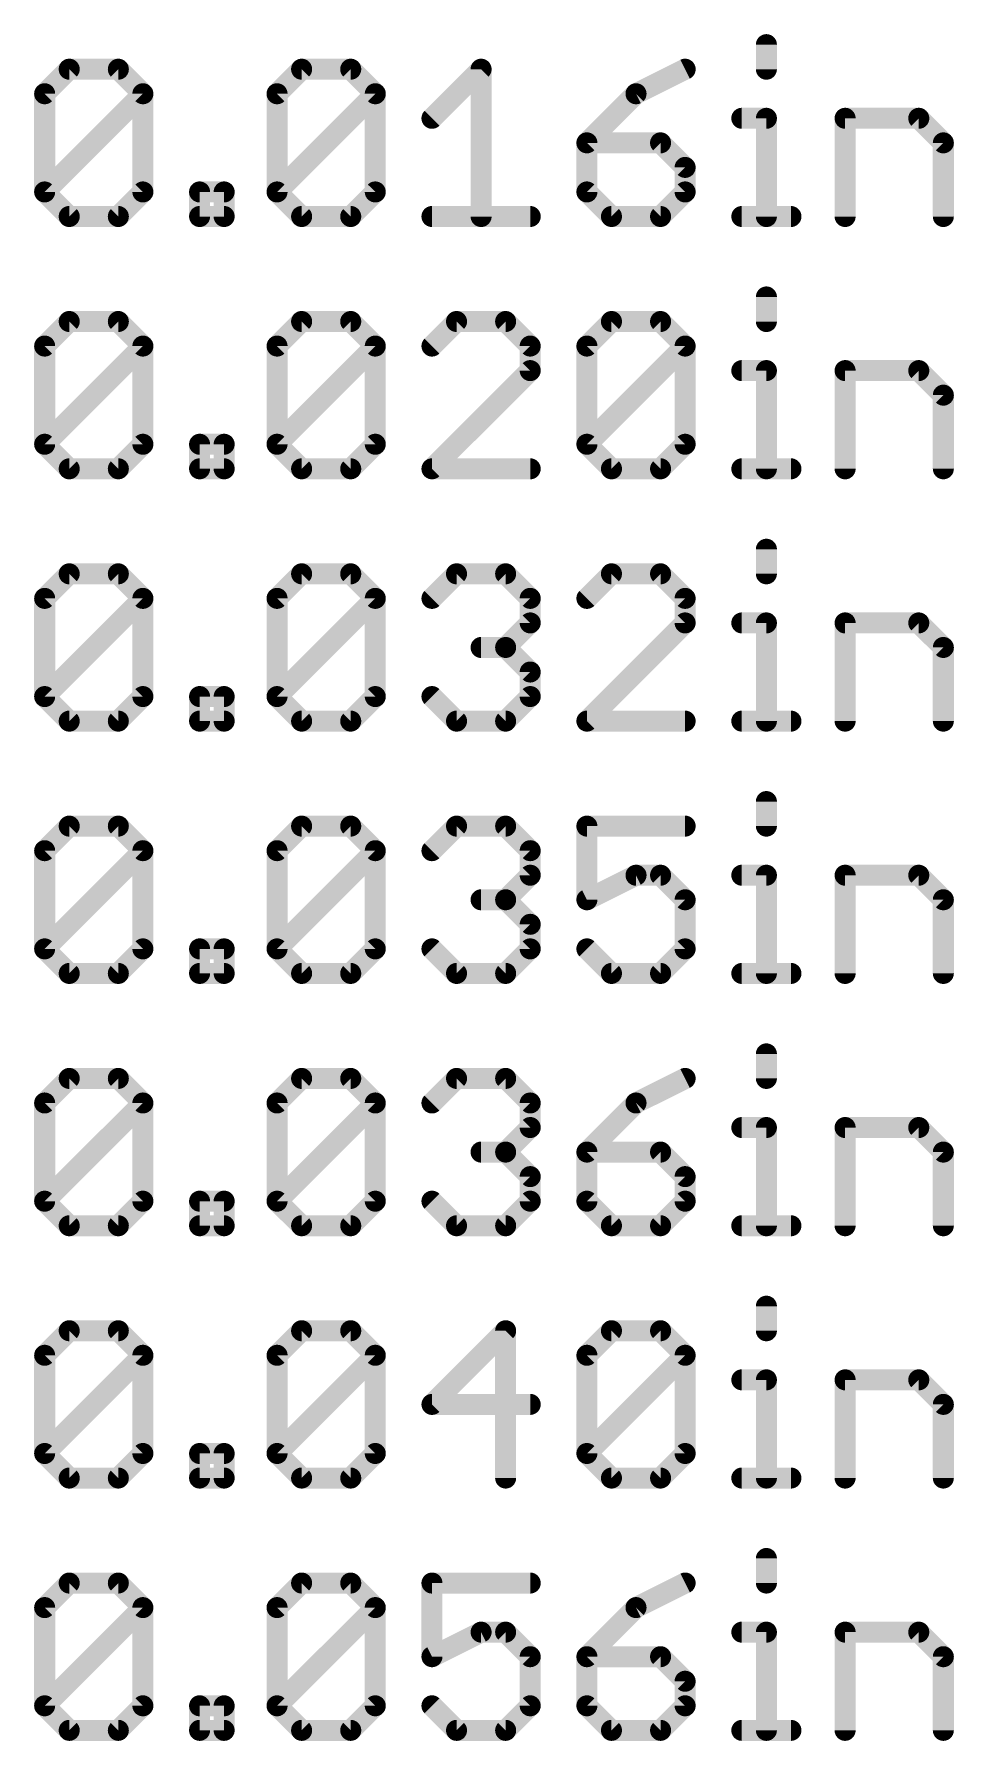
# Model space of a CAD drawing. Extents: x -49 to 146, y -19 to 112.
# Drawn here: x -33.16 to -22.05, y 21.34 to 41.95 of the extents above; entities that cross this region are included whole.
import ezdxf

# ---------------------------------------------------------------- set-up
doc = ezdxf.new("R2010")
doc.units = 0
doc.layers.add('44', color=253, linetype='CONTINUOUS')

msp = doc.modelspace()

# ---------------------------------------------------------------- linework, layer by layer
at = {"layer": '44', "const_width": 0.254}
for points in [[(-24.3126, 41.8271), (-24.3126, 41.5305)], [(-33.0288, 41.2339), (-32.7323, 41.5305)], [(-32.7323, 41.5305), (-32.1391, 41.5305)], [(-32.1391, 41.5305), (-31.8425, 41.2339)], [(-30.2223, 41.2339), (-29.9257, 41.5305)], [(-29.9257, 41.5305), (-29.3325, 41.5305)], [(-29.3325, 41.5305), (-29.0359, 41.2339)], [(-28.3513, 40.9373), (-27.7581, 41.5305)], [(-27.7581, 41.5305), (-27.7581, 39.751)], [(-25.2939, 41.5305), (-25.887, 41.2339)], [(-33.0288, 40.0476), (-33.0288, 41.2339)], [(-33.0288, 40.0476), (-31.8425, 41.2339)], [(-31.8425, 41.2339), (-31.8425, 40.0476)], [(-30.2223, 40.0476), (-30.2223, 41.2339)], [(-30.2223, 40.0476), (-29.0359, 41.2339)], [(-29.0359, 41.2339), (-29.0359, 40.0476)], [(-25.887, 41.2339), (-26.4802, 40.6408)], [(-24.6092, 40.9373), (-24.3126, 40.9373)], [(-24.3126, 40.9373), (-24.3126, 39.751)], [(-23.3618, 39.751), (-23.3618, 40.9373)], [(-23.3618, 40.9373), (-22.4721, 40.9373)], [(-22.4721, 40.9373), (-22.1755, 40.6408)], [(-26.4802, 40.6408), (-26.4802, 40.0476)], [(-25.5905, 40.6408), (-26.4802, 40.6408)], [(-25.2939, 40.3442), (-25.5905, 40.6408)], [(-22.1755, 40.6408), (-22.1755, 39.751)], [(-25.2939, 40.0476), (-25.2939, 40.3442)], [(-32.7323, 39.751), (-33.0288, 40.0476)], [(-31.8425, 40.0476), (-32.1391, 39.751)], [(-31.1578, 39.751), (-31.1578, 40.0476)], [(-31.1578, 40.0476), (-30.8612, 40.0476)], [(-30.8612, 40.0476), (-30.8612, 39.751)], [(-29.9257, 39.751), (-30.2223, 40.0476)], [(-29.0359, 40.0476), (-29.3325, 39.751)], [(-26.4802, 40.0476), (-26.1836, 39.751)], [(-25.5905, 39.751), (-25.2939, 40.0476)], [(-32.1391, 39.751), (-32.7323, 39.751)], [(-30.8612, 39.751), (-31.1578, 39.751)], [(-29.3325, 39.751), (-29.9257, 39.751)], [(-28.3513, 39.751), (-27.1649, 39.751)], [(-26.1836, 39.751), (-25.5905, 39.751)], [(-24.6092, 39.751), (-24.016, 39.751)], [(-24.3126, 38.7791), (-24.3126, 38.4825)], [(-33.0288, 38.1859), (-32.7323, 38.4825)], [(-32.7323, 38.4825), (-32.1391, 38.4825)], [(-32.1391, 38.4825), (-31.8425, 38.1859)], [(-30.2223, 38.1859), (-29.9257, 38.4825)], [(-29.9257, 38.4825), (-29.3325, 38.4825)], [(-29.3325, 38.4825), (-29.0359, 38.1859)], [(-28.0547, 38.4825), (-28.3513, 38.1859)], [(-27.4615, 38.4825), (-28.0547, 38.4825)], [(-27.1649, 38.1859), (-27.4615, 38.4825)], [(-26.4802, 38.1859), (-26.1836, 38.4825)], [(-26.1836, 38.4825), (-25.5905, 38.4825)], [(-25.5905, 38.4825), (-25.2939, 38.1859)], [(-33.0288, 36.9996), (-33.0288, 38.1859)], [(-33.0288, 36.9996), (-31.8425, 38.1859)], [(-31.8425, 38.1859), (-31.8425, 36.9996)], [(-30.2223, 36.9996), (-30.2223, 38.1859)], [(-30.2223, 36.9996), (-29.0359, 38.1859)], [(-29.0359, 38.1859), (-29.0359, 36.9996)], [(-27.1649, 37.8893), (-27.1649, 38.1859)], [(-26.4802, 36.9996), (-26.4802, 38.1859)], [(-26.4802, 36.9996), (-25.2939, 38.1859)], [(-25.2939, 38.1859), (-25.2939, 36.9996)], [(-28.3513, 36.703), (-27.1649, 37.8893)], [(-24.6092, 37.8893), (-24.3126, 37.8893)], [(-24.3126, 37.8893), (-24.3126, 36.703)], [(-23.3618, 36.703), (-23.3618, 37.8893)], [(-23.3618, 37.8893), (-22.4721, 37.8893)], [(-22.4721, 37.8893), (-22.1755, 37.5928)], [(-22.1755, 37.5928), (-22.1755, 36.703)], [(-32.7323, 36.703), (-33.0288, 36.9996)], [(-31.8425, 36.9996), (-32.1391, 36.703)], [(-31.1578, 36.703), (-31.1578, 36.9996)], [(-31.1578, 36.9996), (-30.8612, 36.9996)], [(-30.8612, 36.9996), (-30.8612, 36.703)], [(-29.9257, 36.703), (-30.2223, 36.9996)], [(-29.0359, 36.9996), (-29.3325, 36.703)], [(-26.1836, 36.703), (-26.4802, 36.9996)], [(-25.2939, 36.9996), (-25.5905, 36.703)], [(-32.1391, 36.703), (-32.7323, 36.703)], [(-30.8612, 36.703), (-31.1578, 36.703)], [(-29.3325, 36.703), (-29.9257, 36.703)], [(-27.1649, 36.703), (-28.3513, 36.703)], [(-25.5905, 36.703), (-26.1836, 36.703)], [(-24.6092, 36.703), (-24.016, 36.703)], [(-24.3126, 35.7311), (-24.3126, 35.4345)], [(-33.0288, 35.1379), (-32.7323, 35.4345)], [(-32.7323, 35.4345), (-32.1391, 35.4345)], [(-32.1391, 35.4345), (-31.8425, 35.1379)], [(-30.2223, 35.1379), (-29.9257, 35.4345)], [(-29.9257, 35.4345), (-29.3325, 35.4345)], [(-29.3325, 35.4345), (-29.0359, 35.1379)], [(-28.3513, 35.1379), (-28.0547, 35.4345)], [(-28.0547, 35.4345), (-27.4615, 35.4345)], [(-27.4615, 35.4345), (-27.1649, 35.1379)], [(-26.1836, 35.4345), (-26.4802, 35.1379)], [(-25.5905, 35.4345), (-26.1836, 35.4345)], [(-25.2939, 35.1379), (-25.5905, 35.4345)], [(-33.0288, 33.9516), (-33.0288, 35.1379)], [(-33.0288, 33.9516), (-31.8425, 35.1379)], [(-31.8425, 35.1379), (-31.8425, 33.9516)], [(-30.2223, 33.9516), (-30.2223, 35.1379)], [(-30.2223, 33.9516), (-29.0359, 35.1379)], [(-29.0359, 35.1379), (-29.0359, 33.9516)], [(-27.1649, 35.1379), (-27.1649, 34.8413)], [(-25.2939, 34.8413), (-25.2939, 35.1379)], [(-27.1649, 34.8413), (-27.4615, 34.5448)], [(-26.4802, 33.655), (-25.2939, 34.8413)], [(-24.6092, 34.8413), (-24.3126, 34.8413)], [(-24.3126, 34.8413), (-24.3126, 33.655)], [(-23.3618, 33.655), (-23.3618, 34.8413)], [(-23.3618, 34.8413), (-22.4721, 34.8413)], [(-22.4721, 34.8413), (-22.1755, 34.5448)], [(-27.4615, 34.5448), (-27.7581, 34.5448)], [(-27.4615, 34.5448), (-27.1649, 34.2482)], [(-22.1755, 34.5448), (-22.1755, 33.655)], [(-27.1649, 34.2482), (-27.1649, 33.9516)], [(-32.7323, 33.655), (-33.0288, 33.9516)], [(-31.8425, 33.9516), (-32.1391, 33.655)], [(-31.1578, 33.655), (-31.1578, 33.9516)], [(-31.1578, 33.9516), (-30.8612, 33.9516)], [(-30.8612, 33.9516), (-30.8612, 33.655)], [(-29.9257, 33.655), (-30.2223, 33.9516)], [(-29.0359, 33.9516), (-29.3325, 33.655)], [(-28.0547, 33.655), (-28.3513, 33.9516)], [(-27.1649, 33.9516), (-27.4615, 33.655)], [(-32.1391, 33.655), (-32.7323, 33.655)], [(-30.8612, 33.655), (-31.1578, 33.655)], [(-29.3325, 33.655), (-29.9257, 33.655)], [(-27.4615, 33.655), (-28.0547, 33.655)], [(-25.2939, 33.655), (-26.4802, 33.655)], [(-24.6092, 33.655), (-24.016, 33.655)], [(-24.3126, 32.6831), (-24.3126, 32.3865)], [(-33.0288, 32.0899), (-32.7323, 32.3865)], [(-32.7323, 32.3865), (-32.1391, 32.3865)], [(-32.1391, 32.3865), (-31.8425, 32.0899)], [(-30.2223, 32.0899), (-29.9257, 32.3865)], [(-29.9257, 32.3865), (-29.3325, 32.3865)], [(-29.3325, 32.3865), (-29.0359, 32.0899)], [(-28.3513, 32.0899), (-28.0547, 32.3865)], [(-28.0547, 32.3865), (-27.4615, 32.3865)], [(-27.4615, 32.3865), (-27.1649, 32.0899)], [(-25.2939, 32.3865), (-26.4802, 32.3865)], [(-26.4802, 32.3865), (-26.4802, 31.4968)], [(-33.0288, 30.9036), (-33.0288, 32.0899)], [(-33.0288, 30.9036), (-31.8425, 32.0899)], [(-31.8425, 32.0899), (-31.8425, 30.9036)], [(-30.2223, 30.9036), (-30.2223, 32.0899)], [(-30.2223, 30.9036), (-29.0359, 32.0899)], [(-29.0359, 32.0899), (-29.0359, 30.9036)], [(-27.1649, 32.0899), (-27.1649, 31.7933)], [(-27.1649, 31.7933), (-27.4615, 31.4968)], [(-26.4802, 31.4968), (-25.887, 31.7933)], [(-25.887, 31.7933), (-25.5905, 31.7933)], [(-25.5905, 31.7933), (-25.2939, 31.4968)], [(-24.6092, 31.7933), (-24.3126, 31.7933)], [(-24.3126, 31.7933), (-24.3126, 30.607)], [(-23.3618, 30.607), (-23.3618, 31.7933)], [(-23.3618, 31.7933), (-22.4721, 31.7933)], [(-22.4721, 31.7933), (-22.1755, 31.4968)], [(-27.4615, 31.4968), (-27.7581, 31.4968)], [(-27.4615, 31.4968), (-27.1649, 31.2002)], [(-25.2939, 31.4968), (-25.2939, 30.9036)], [(-22.1755, 31.4968), (-22.1755, 30.607)], [(-27.1649, 31.2002), (-27.1649, 30.9036)], [(-32.7323, 30.607), (-33.0288, 30.9036)], [(-31.8425, 30.9036), (-32.1391, 30.607)], [(-31.1578, 30.607), (-31.1578, 30.9036)], [(-31.1578, 30.9036), (-30.8612, 30.9036)], [(-30.8612, 30.9036), (-30.8612, 30.607)], [(-29.9257, 30.607), (-30.2223, 30.9036)], [(-29.0359, 30.9036), (-29.3325, 30.607)], [(-28.0547, 30.607), (-28.3513, 30.9036)], [(-27.1649, 30.9036), (-27.4615, 30.607)], [(-26.1836, 30.607), (-26.4802, 30.9036)], [(-25.2939, 30.9036), (-25.5905, 30.607)], [(-32.1391, 30.607), (-32.7323, 30.607)], [(-30.8612, 30.607), (-31.1578, 30.607)], [(-29.3325, 30.607), (-29.9257, 30.607)], [(-27.4615, 30.607), (-28.0547, 30.607)], [(-25.5905, 30.607), (-26.1836, 30.607)], [(-24.6092, 30.607), (-24.016, 30.607)], [(-24.3126, 29.6351), (-24.3126, 29.3385)], [(-33.0288, 29.0419), (-32.7323, 29.3385)], [(-32.7323, 29.3385), (-32.1391, 29.3385)], [(-32.1391, 29.3385), (-31.8425, 29.0419)], [(-30.2223, 29.0419), (-29.9257, 29.3385)], [(-29.9257, 29.3385), (-29.3325, 29.3385)], [(-29.3325, 29.3385), (-29.0359, 29.0419)], [(-28.3513, 29.0419), (-28.0547, 29.3385)], [(-28.0547, 29.3385), (-27.4615, 29.3385)], [(-27.4615, 29.3385), (-27.1649, 29.0419)], [(-25.2939, 29.3385), (-25.887, 29.0419)], [(-33.0288, 27.8556), (-33.0288, 29.0419)], [(-33.0288, 27.8556), (-31.8425, 29.0419)], [(-31.8425, 29.0419), (-31.8425, 27.8556)], [(-30.2223, 27.8556), (-30.2223, 29.0419)], [(-30.2223, 27.8556), (-29.0359, 29.0419)], [(-29.0359, 29.0419), (-29.0359, 27.8556)], [(-27.1649, 29.0419), (-27.1649, 28.7453)], [(-25.887, 29.0419), (-26.4802, 28.4488)], [(-27.1649, 28.7453), (-27.4615, 28.4488)], [(-24.6092, 28.7453), (-24.3126, 28.7453)], [(-24.3126, 28.7453), (-24.3126, 27.559)], [(-23.3618, 27.559), (-23.3618, 28.7453)], [(-23.3618, 28.7453), (-22.4721, 28.7453)], [(-22.4721, 28.7453), (-22.1755, 28.4488)], [(-27.4615, 28.4488), (-27.7581, 28.4488)], [(-27.4615, 28.4488), (-27.1649, 28.1522)], [(-26.4802, 28.4488), (-26.4802, 27.8556)], [(-25.5905, 28.4488), (-26.4802, 28.4488)], [(-25.2939, 28.1522), (-25.5905, 28.4488)], [(-22.1755, 28.4488), (-22.1755, 27.559)], [(-27.1649, 28.1522), (-27.1649, 27.8556)], [(-25.2939, 27.8556), (-25.2939, 28.1522)], [(-32.7323, 27.559), (-33.0288, 27.8556)], [(-31.8425, 27.8556), (-32.1391, 27.559)], [(-31.1578, 27.559), (-31.1578, 27.8556)], [(-31.1578, 27.8556), (-30.8612, 27.8556)], [(-30.8612, 27.8556), (-30.8612, 27.559)], [(-29.9257, 27.559), (-30.2223, 27.8556)], [(-29.0359, 27.8556), (-29.3325, 27.559)], [(-28.0547, 27.559), (-28.3513, 27.8556)], [(-27.1649, 27.8556), (-27.4615, 27.559)], [(-26.4802, 27.8556), (-26.1836, 27.559)], [(-25.5905, 27.559), (-25.2939, 27.8556)], [(-32.1391, 27.559), (-32.7323, 27.559)], [(-30.8612, 27.559), (-31.1578, 27.559)], [(-29.3325, 27.559), (-29.9257, 27.559)], [(-27.4615, 27.559), (-28.0547, 27.559)], [(-26.1836, 27.559), (-25.5905, 27.559)], [(-24.6092, 27.559), (-24.016, 27.559)], [(-24.3126, 26.5871), (-24.3126, 26.2905)], [(-33.0288, 25.9939), (-32.7323, 26.2905)], [(-32.7323, 26.2905), (-32.1391, 26.2905)], [(-32.1391, 26.2905), (-31.8425, 25.9939)], [(-30.2223, 25.9939), (-29.9257, 26.2905)], [(-29.9257, 26.2905), (-29.3325, 26.2905)], [(-29.3325, 26.2905), (-29.0359, 25.9939)], [(-27.4615, 26.2905), (-28.3513, 25.4008)], [(-27.4615, 24.511), (-27.4615, 26.2905)], [(-26.4802, 25.9939), (-26.1836, 26.2905)], [(-26.1836, 26.2905), (-25.5905, 26.2905)], [(-25.5905, 26.2905), (-25.2939, 25.9939)], [(-33.0288, 24.8076), (-33.0288, 25.9939)], [(-33.0288, 24.8076), (-31.8425, 25.9939)], [(-31.8425, 25.9939), (-31.8425, 24.8076)], [(-30.2223, 24.8076), (-30.2223, 25.9939)], [(-30.2223, 24.8076), (-29.0359, 25.9939)], [(-29.0359, 25.9939), (-29.0359, 24.8076)], [(-26.4802, 24.8076), (-26.4802, 25.9939)], [(-26.4802, 24.8076), (-25.2939, 25.9939)], [(-25.2939, 25.9939), (-25.2939, 24.8076)], [(-24.6092, 25.6973), (-24.3126, 25.6973)], [(-24.3126, 25.6973), (-24.3126, 24.511)], [(-23.3618, 24.511), (-23.3618, 25.6973)], [(-23.3618, 25.6973), (-22.4721, 25.6973)], [(-22.4721, 25.6973), (-22.1755, 25.4008)], [(-28.3513, 25.4008), (-27.1649, 25.4008)], [(-22.1755, 25.4008), (-22.1755, 24.511)], [(-32.7323, 24.511), (-33.0288, 24.8076)], [(-31.8425, 24.8076), (-32.1391, 24.511)], [(-31.1578, 24.511), (-31.1578, 24.8076)], [(-31.1578, 24.8076), (-30.8612, 24.8076)], [(-30.8612, 24.8076), (-30.8612, 24.511)], [(-29.9257, 24.511), (-30.2223, 24.8076)], [(-29.0359, 24.8076), (-29.3325, 24.511)], [(-26.1836, 24.511), (-26.4802, 24.8076)], [(-25.2939, 24.8076), (-25.5905, 24.511)], [(-32.1391, 24.511), (-32.7323, 24.511)], [(-30.8612, 24.511), (-31.1578, 24.511)], [(-29.3325, 24.511), (-29.9257, 24.511)], [(-25.5905, 24.511), (-26.1836, 24.511)], [(-24.6092, 24.511), (-24.016, 24.511)], [(-24.3126, 23.5391), (-24.3126, 23.2425)], [(-33.0288, 22.9459), (-32.7323, 23.2425)], [(-32.7323, 23.2425), (-32.1391, 23.2425)], [(-32.1391, 23.2425), (-31.8425, 22.9459)], [(-30.2223, 22.9459), (-29.9257, 23.2425)], [(-29.9257, 23.2425), (-29.3325, 23.2425)], [(-29.3325, 23.2425), (-29.0359, 22.9459)], [(-27.1649, 23.2425), (-28.3513, 23.2425)], [(-28.3513, 23.2425), (-28.3513, 22.3528)], [(-25.2939, 23.2425), (-25.887, 22.9459)], [(-33.0288, 21.7596), (-33.0288, 22.9459)], [(-33.0288, 21.7596), (-31.8425, 22.9459)], [(-31.8425, 22.9459), (-31.8425, 21.7596)], [(-30.2223, 21.7596), (-30.2223, 22.9459)], [(-30.2223, 21.7596), (-29.0359, 22.9459)], [(-29.0359, 22.9459), (-29.0359, 21.7596)], [(-25.887, 22.9459), (-26.4802, 22.3528)], [(-28.3513, 22.3528), (-27.7581, 22.6493)], [(-27.7581, 22.6493), (-27.4615, 22.6493)], [(-27.4615, 22.6493), (-27.1649, 22.3528)], [(-24.6092, 22.6493), (-24.3126, 22.6493)], [(-24.3126, 22.6493), (-24.3126, 21.463)], [(-23.3618, 21.463), (-23.3618, 22.6493)], [(-23.3618, 22.6493), (-22.4721, 22.6493)], [(-22.4721, 22.6493), (-22.1755, 22.3528)], [(-27.1649, 22.3528), (-27.1649, 21.7596)], [(-26.4802, 22.3528), (-26.4802, 21.7596)], [(-25.5905, 22.3528), (-26.4802, 22.3528)], [(-25.2939, 22.0562), (-25.5905, 22.3528)], [(-22.1755, 22.3528), (-22.1755, 21.463)], [(-25.2939, 21.7596), (-25.2939, 22.0562)], [(-32.7323, 21.463), (-33.0288, 21.7596)], [(-31.8425, 21.7596), (-32.1391, 21.463)], [(-31.1578, 21.463), (-31.1578, 21.7596)], [(-31.1578, 21.7596), (-30.8612, 21.7596)], [(-30.8612, 21.7596), (-30.8612, 21.463)], [(-29.9257, 21.463), (-30.2223, 21.7596)], [(-29.0359, 21.7596), (-29.3325, 21.463)], [(-28.0547, 21.463), (-28.3513, 21.7596)], [(-27.1649, 21.7596), (-27.4615, 21.463)], [(-26.4802, 21.7596), (-26.1836, 21.463)], [(-25.5905, 21.463), (-25.2939, 21.7596)], [(-32.1391, 21.463), (-32.7323, 21.463)], [(-30.8612, 21.463), (-31.1578, 21.463)], [(-29.3325, 21.463), (-29.9257, 21.463)], [(-27.4615, 21.463), (-28.0547, 21.463)], [(-26.1836, 21.463), (-25.5905, 21.463)], [(-24.6092, 21.463), (-24.016, 21.463)]]:
    msp.add_lwpolyline(points, dxfattribs=at)
at = {"layer": '44', "const_width": 0.127}
for points in [[(-24.2491, 41.8271, 1), (-24.3761, 41.8271)], [(-32.7323, 41.594, 1), (-32.7323, 41.467)], [(-32.6874, 41.4856, 1), (-32.7772, 41.5754)], [(-32.0942, 41.5754, 1), (-32.184, 41.4856)], [(-32.1391, 41.467, 1), (-32.1391, 41.594)], [(-29.9257, 41.594, 1), (-29.9257, 41.467)], [(-29.8808, 41.4856, 1), (-29.9706, 41.5754)], [(-29.2876, 41.5754, 1), (-29.3774, 41.4856)], [(-29.3325, 41.467, 1), (-29.3325, 41.594)], [(-27.6946, 41.5305, 1), (-27.8216, 41.5305)], [(-27.7132, 41.4856, 1), (-27.803, 41.5754)], [(-25.2655, 41.4737, 1), (-25.3223, 41.5873)], [(-24.3761, 41.5305, 1), (-24.2491, 41.5305)], [(-33.0738, 41.2788, 1), (-32.9839, 41.189)], [(-32.9654, 41.2339, 1), (-33.0923, 41.2339)], [(-31.779, 41.2339, 1), (-31.906, 41.2339)], [(-31.7976, 41.189, 1), (-31.8874, 41.2788)], [(-31.8874, 41.189, 1), (-31.7976, 41.2788)], [(-30.1588, 41.2339, 1), (-30.2858, 41.2339)], [(-30.2672, 41.2788, 1), (-30.1774, 41.189)], [(-28.9724, 41.2339, 1), (-29.0994, 41.2339)], [(-28.991, 41.189, 1), (-29.0808, 41.2788)], [(-29.0808, 41.189, 1), (-28.991, 41.2788)], [(-25.9154, 41.2907, 1), (-25.8586, 41.1771)], [(-25.8421, 41.189, 1), (-25.9319, 41.2788)], [(-28.3962, 40.9822, 1), (-28.3064, 40.8924)], [(-24.6092, 41.0008, 1), (-24.6092, 40.8738)], [(-24.2491, 40.9373, 1), (-24.3761, 40.9373)], [(-24.3126, 40.8738, 1), (-24.3126, 41.0008)], [(-23.2983, 40.9373, 1), (-23.4253, 40.9373)], [(-23.3618, 41.0008, 1), (-23.3618, 40.8738)], [(-22.4272, 40.9822, 1), (-22.517, 40.8924)], [(-22.4721, 40.8738, 1), (-22.4721, 41.0008)], [(-26.4167, 40.6408, 1), (-26.5437, 40.6408)], [(-26.4802, 40.7043, 1), (-26.4802, 40.5773)], [(-26.5251, 40.6857, 1), (-26.4353, 40.5959)], [(-25.5456, 40.6857, 1), (-25.6354, 40.5959)], [(-25.5905, 40.5773, 1), (-25.5905, 40.7043)], [(-22.112, 40.6408, 1), (-22.239, 40.6408)], [(-22.2204, 40.5959, 1), (-22.1306, 40.6857)], [(-25.2304, 40.3442, 1), (-25.3574, 40.3442)], [(-25.3388, 40.2993, 1), (-25.249, 40.3891)], [(-32.9839, 40.0925, 1), (-33.0738, 40.0027)], [(-33.0738, 40.0925, 1), (-32.9839, 40.0027)], [(-33.0923, 40.0476, 1), (-32.9654, 40.0476)], [(-31.906, 40.0476, 1), (-31.779, 40.0476)], [(-31.7976, 40.0027, 1), (-31.8874, 40.0925)], [(-31.0943, 40.0476, 1), (-31.2213, 40.0476)], [(-31.1578, 40.1111, 1), (-31.1578, 39.9841)], [(-30.7977, 40.0476, 1), (-30.9247, 40.0476)], [(-30.8612, 39.9841, 1), (-30.8612, 40.1111)], [(-30.1774, 40.0925, 1), (-30.2672, 40.0027)], [(-30.2672, 40.0925, 1), (-30.1774, 40.0027)], [(-30.2858, 40.0476, 1), (-30.1588, 40.0476)], [(-29.0994, 40.0476, 1), (-28.9724, 40.0476)], [(-28.991, 40.0027, 1), (-29.0808, 40.0925)], [(-26.4353, 40.0925, 1), (-26.5251, 40.0027)], [(-26.5437, 40.0476, 1), (-26.4167, 40.0476)], [(-25.3574, 40.0476, 1), (-25.2304, 40.0476)], [(-25.249, 40.0027, 1), (-25.3388, 40.0925)], [(-32.7323, 39.8145, 1), (-32.7323, 39.6875)], [(-32.7772, 39.7061, 1), (-32.6874, 39.7959)], [(-32.184, 39.7959, 1), (-32.0942, 39.7061)], [(-32.1391, 39.6875, 1), (-32.1391, 39.8145)], [(-31.1578, 39.8145, 1), (-31.1578, 39.6875)], [(-31.2213, 39.751, 1), (-31.0943, 39.751)], [(-30.9247, 39.751, 1), (-30.7977, 39.751)], [(-30.8612, 39.6875, 1), (-30.8612, 39.8145)], [(-29.9257, 39.8145, 1), (-29.9257, 39.6875)], [(-29.9706, 39.7061, 1), (-29.8808, 39.7959)], [(-29.3774, 39.7959, 1), (-29.2876, 39.7061)], [(-29.3325, 39.6875, 1), (-29.3325, 39.8145)], [(-28.3513, 39.8145, 1), (-28.3513, 39.6875)], [(-27.8216, 39.751, 1), (-27.6946, 39.751)], [(-27.1649, 39.6875, 1), (-27.1649, 39.8145)], [(-26.1836, 39.8145, 1), (-26.1836, 39.6875)], [(-26.2285, 39.7061, 1), (-26.1387, 39.7959)], [(-25.6354, 39.7959, 1), (-25.5456, 39.7061)], [(-25.5905, 39.6875, 1), (-25.5905, 39.8145)], [(-24.6092, 39.8145, 1), (-24.6092, 39.6875)], [(-24.3761, 39.751, 1), (-24.2491, 39.751)], [(-24.016, 39.6875, 1), (-24.016, 39.8145)], [(-23.4253, 39.751, 1), (-23.2983, 39.751)], [(-22.239, 39.751, 1), (-22.112, 39.751)], [(-24.2491, 38.7791, 1), (-24.3761, 38.7791)], [(-32.7323, 38.546, 1), (-32.7323, 38.419)], [(-32.6874, 38.4376, 1), (-32.7772, 38.5274)], [(-32.0942, 38.5274, 1), (-32.184, 38.4376)], [(-32.1391, 38.419, 1), (-32.1391, 38.546)], [(-29.9257, 38.546, 1), (-29.9257, 38.419)], [(-29.8808, 38.4376, 1), (-29.9706, 38.5274)], [(-29.2876, 38.5274, 1), (-29.3774, 38.4376)], [(-29.3325, 38.419, 1), (-29.3325, 38.546)], [(-28.0547, 38.546, 1), (-28.0547, 38.419)], [(-28.0098, 38.4376, 1), (-28.0996, 38.5274)], [(-27.4166, 38.5274, 1), (-27.5064, 38.4376)], [(-27.4615, 38.419, 1), (-27.4615, 38.546)], [(-26.1836, 38.546, 1), (-26.1836, 38.419)], [(-26.1387, 38.4376, 1), (-26.2285, 38.5274)], [(-25.5456, 38.5274, 1), (-25.6354, 38.4376)], [(-25.5905, 38.419, 1), (-25.5905, 38.546)], [(-24.3761, 38.4825, 1), (-24.2491, 38.4825)], [(-33.0738, 38.2308, 1), (-32.9839, 38.141)], [(-32.9654, 38.1859, 1), (-33.0923, 38.1859)], [(-31.779, 38.1859, 1), (-31.906, 38.1859)], [(-31.7976, 38.141, 1), (-31.8874, 38.2308)], [(-31.8874, 38.141, 1), (-31.7976, 38.2308)], [(-30.1588, 38.1859, 1), (-30.2858, 38.1859)], [(-30.2672, 38.2308, 1), (-30.1774, 38.141)], [(-28.9724, 38.1859, 1), (-29.0994, 38.1859)], [(-28.991, 38.141, 1), (-29.0808, 38.2308)], [(-29.0808, 38.141, 1), (-28.991, 38.2308)], [(-28.3962, 38.2308, 1), (-28.3064, 38.141)], [(-27.1014, 38.1859, 1), (-27.2284, 38.1859)], [(-27.2098, 38.141, 1), (-27.12, 38.2308)], [(-26.4167, 38.1859, 1), (-26.5437, 38.1859)], [(-26.5251, 38.2308, 1), (-26.4353, 38.141)], [(-25.2304, 38.1859, 1), (-25.3574, 38.1859)], [(-25.249, 38.141, 1), (-25.3388, 38.2308)], [(-25.3388, 38.141, 1), (-25.249, 38.2308)], [(-27.2284, 37.8893, 1), (-27.1014, 37.8893)], [(-27.12, 37.8444, 1), (-27.2098, 37.9342)], [(-24.6092, 37.9528, 1), (-24.6092, 37.8258)], [(-24.2491, 37.8893, 1), (-24.3761, 37.8893)], [(-24.3126, 37.8258, 1), (-24.3126, 37.9528)], [(-23.2983, 37.8893, 1), (-23.4253, 37.8893)], [(-23.3618, 37.9528, 1), (-23.3618, 37.8258)], [(-22.4272, 37.9342, 1), (-22.517, 37.8444)], [(-22.4721, 37.8258, 1), (-22.4721, 37.9528)], [(-22.112, 37.5928, 1), (-22.239, 37.5928)], [(-22.2204, 37.5479, 1), (-22.1306, 37.6377)], [(-32.9839, 37.0445, 1), (-33.0738, 36.9547)], [(-31.7976, 36.9547, 1), (-31.8874, 37.0445)], [(-31.0943, 36.9996, 1), (-31.2213, 36.9996)], [(-31.1578, 37.0631, 1), (-31.1578, 36.9361)], [(-30.7977, 36.9996, 1), (-30.9247, 36.9996)], [(-30.8612, 36.9361, 1), (-30.8612, 37.0631)], [(-30.1774, 37.0445, 1), (-30.2672, 36.9547)], [(-28.991, 36.9547, 1), (-29.0808, 37.0445)], [(-26.4353, 37.0445, 1), (-26.5251, 36.9547)], [(-25.249, 36.9547, 1), (-25.3388, 37.0445)], [(-33.0738, 37.0445, 1), (-32.9839, 36.9547)], [(-33.0923, 36.9996, 1), (-32.9654, 36.9996)], [(-31.906, 36.9996, 1), (-31.779, 36.9996)], [(-30.2672, 37.0445, 1), (-30.1774, 36.9547)], [(-30.2858, 36.9996, 1), (-30.1588, 36.9996)], [(-29.0994, 36.9996, 1), (-28.9724, 36.9996)], [(-26.5251, 37.0445, 1), (-26.4353, 36.9547)], [(-26.5437, 36.9996, 1), (-26.4167, 36.9996)], [(-25.3574, 36.9996, 1), (-25.2304, 36.9996)], [(-32.7323, 36.7665, 1), (-32.7323, 36.6395)], [(-32.7772, 36.6581, 1), (-32.6874, 36.7479)], [(-32.184, 36.7479, 1), (-32.0942, 36.6581)], [(-32.1391, 36.6395, 1), (-32.1391, 36.7665)], [(-31.1578, 36.7665, 1), (-31.1578, 36.6395)], [(-31.2213, 36.703, 1), (-31.0943, 36.703)], [(-30.9247, 36.703, 1), (-30.7977, 36.703)], [(-30.8612, 36.6395, 1), (-30.8612, 36.7665)], [(-29.9257, 36.7665, 1), (-29.9257, 36.6395)], [(-29.9706, 36.6581, 1), (-29.8808, 36.7479)], [(-29.3774, 36.7479, 1), (-29.2876, 36.6581)], [(-29.3325, 36.6395, 1), (-29.3325, 36.7665)], [(-28.3513, 36.7665, 1), (-28.3513, 36.6395)], [(-28.3962, 36.7479, 1), (-28.3064, 36.6581)], [(-27.1649, 36.6395, 1), (-27.1649, 36.7665)], [(-26.1836, 36.7665, 1), (-26.1836, 36.6395)], [(-26.2285, 36.6581, 1), (-26.1387, 36.7479)], [(-25.6354, 36.7479, 1), (-25.5456, 36.6581)], [(-25.5905, 36.6395, 1), (-25.5905, 36.7665)], [(-24.6092, 36.7665, 1), (-24.6092, 36.6395)], [(-24.3761, 36.703, 1), (-24.2491, 36.703)], [(-24.016, 36.6395, 1), (-24.016, 36.7665)], [(-23.4253, 36.703, 1), (-23.2983, 36.703)], [(-22.239, 36.703, 1), (-22.112, 36.703)], [(-24.2491, 35.7311, 1), (-24.3761, 35.7311)], [(-32.7323, 35.498, 1), (-32.7323, 35.371)], [(-32.6874, 35.3896, 1), (-32.7772, 35.4794)], [(-32.0942, 35.4794, 1), (-32.184, 35.3896)], [(-32.1391, 35.371, 1), (-32.1391, 35.498)], [(-29.9257, 35.498, 1), (-29.9257, 35.371)], [(-29.8808, 35.3896, 1), (-29.9706, 35.4794)], [(-29.2876, 35.4794, 1), (-29.3774, 35.3896)], [(-29.3325, 35.371, 1), (-29.3325, 35.498)], [(-28.0547, 35.498, 1), (-28.0547, 35.371)], [(-28.0098, 35.3896, 1), (-28.0996, 35.4794)], [(-27.4166, 35.4794, 1), (-27.5064, 35.3896)], [(-27.4615, 35.371, 1), (-27.4615, 35.498)], [(-26.1836, 35.498, 1), (-26.1836, 35.371)], [(-26.1387, 35.3896, 1), (-26.2285, 35.4794)], [(-25.5456, 35.4794, 1), (-25.6354, 35.3896)], [(-25.5905, 35.371, 1), (-25.5905, 35.498)], [(-24.3761, 35.4345, 1), (-24.2491, 35.4345)], [(-32.9654, 35.1379, 1), (-33.0923, 35.1379)], [(-31.779, 35.1379, 1), (-31.906, 35.1379)], [(-31.7976, 35.093, 1), (-31.8874, 35.1828)], [(-30.1588, 35.1379, 1), (-30.2858, 35.1379)], [(-28.9724, 35.1379, 1), (-29.0994, 35.1379)], [(-28.991, 35.093, 1), (-29.0808, 35.1828)], [(-27.1014, 35.1379, 1), (-27.2284, 35.1379)], [(-25.2304, 35.1379, 1), (-25.3574, 35.1379)], [(-33.0738, 35.1828, 1), (-32.9839, 35.093)], [(-31.8874, 35.093, 1), (-31.7976, 35.1828)], [(-30.2672, 35.1828, 1), (-30.1774, 35.093)], [(-29.0808, 35.093, 1), (-28.991, 35.1828)], [(-28.3962, 35.1828, 1), (-28.3064, 35.093)], [(-27.2098, 35.093, 1), (-27.12, 35.1828)], [(-26.5251, 35.1828, 1), (-26.4353, 35.093)], [(-25.3388, 35.093, 1), (-25.249, 35.1828)], [(-27.2284, 34.8413, 1), (-27.1014, 34.8413)], [(-27.12, 34.7964, 1), (-27.2098, 34.8862)], [(-25.3574, 34.8413, 1), (-25.2304, 34.8413)], [(-25.249, 34.7964, 1), (-25.3388, 34.8862)], [(-24.6092, 34.9048, 1), (-24.6092, 34.7778)], [(-24.2491, 34.8413, 1), (-24.3761, 34.8413)], [(-24.3126, 34.7778, 1), (-24.3126, 34.9048)], [(-23.2983, 34.8413, 1), (-23.4253, 34.8413)], [(-23.3618, 34.9048, 1), (-23.3618, 34.7778)], [(-22.4272, 34.8862, 1), (-22.517, 34.7964)], [(-22.4721, 34.7778, 1), (-22.4721, 34.9048)], [(-27.7581, 34.6083, 1), (-27.7581, 34.4813)], [(-27.4166, 34.5897, 1), (-27.5064, 34.4999)], [(-27.5064, 34.5897, 1), (-27.4166, 34.4999)], [(-27.4615, 34.4813, 1), (-27.4615, 34.6083)], [(-22.112, 34.5448, 1), (-22.239, 34.5448)], [(-22.2204, 34.4999, 1), (-22.1306, 34.5897)], [(-27.1014, 34.2482, 1), (-27.2284, 34.2482)], [(-27.2098, 34.2033, 1), (-27.12, 34.2931)], [(-32.9839, 33.9965, 1), (-33.0738, 33.9067)], [(-33.0738, 33.9965, 1), (-32.9839, 33.9067)], [(-31.7976, 33.9067, 1), (-31.8874, 33.9965)], [(-31.0943, 33.9516, 1), (-31.2213, 33.9516)], [(-31.1578, 34.0151, 1), (-31.1578, 33.8881)], [(-30.7977, 33.9516, 1), (-30.9247, 33.9516)], [(-30.8612, 33.8881, 1), (-30.8612, 34.0151)], [(-30.1774, 33.9965, 1), (-30.2672, 33.9067)], [(-30.2672, 33.9965, 1), (-30.1774, 33.9067)], [(-28.991, 33.9067, 1), (-29.0808, 33.9965)], [(-28.3064, 33.9965, 1), (-28.3962, 33.9067)], [(-27.12, 33.9067, 1), (-27.2098, 33.9965)], [(-33.0923, 33.9516, 1), (-32.9654, 33.9516)], [(-31.906, 33.9516, 1), (-31.779, 33.9516)], [(-30.2858, 33.9516, 1), (-30.1588, 33.9516)], [(-29.0994, 33.9516, 1), (-28.9724, 33.9516)], [(-27.2284, 33.9516, 1), (-27.1014, 33.9516)], [(-32.7323, 33.7185, 1), (-32.7323, 33.5915)], [(-32.7772, 33.6101, 1), (-32.6874, 33.6999)], [(-32.184, 33.6999, 1), (-32.0942, 33.6101)], [(-32.1391, 33.5915, 1), (-32.1391, 33.7185)], [(-31.1578, 33.7185, 1), (-31.1578, 33.5915)], [(-31.2213, 33.655, 1), (-31.0943, 33.655)], [(-30.9247, 33.655, 1), (-30.7977, 33.655)], [(-30.8612, 33.5915, 1), (-30.8612, 33.7185)], [(-29.9257, 33.7185, 1), (-29.9257, 33.5915)], [(-29.9706, 33.6101, 1), (-29.8808, 33.6999)], [(-29.3774, 33.6999, 1), (-29.2876, 33.6101)], [(-29.3325, 33.5915, 1), (-29.3325, 33.7185)], [(-28.0547, 33.7185, 1), (-28.0547, 33.5915)], [(-28.0996, 33.6101, 1), (-28.0098, 33.6999)], [(-27.5064, 33.6999, 1), (-27.4166, 33.6101)], [(-27.4615, 33.5915, 1), (-27.4615, 33.7185)], [(-26.4802, 33.7185, 1), (-26.4802, 33.5915)], [(-26.5251, 33.6999, 1), (-26.4353, 33.6101)], [(-25.2939, 33.5915, 1), (-25.2939, 33.7185)], [(-24.6092, 33.7185, 1), (-24.6092, 33.5915)], [(-24.3761, 33.655, 1), (-24.2491, 33.655)], [(-24.016, 33.5915, 1), (-24.016, 33.7185)], [(-23.4253, 33.655, 1), (-23.2983, 33.655)], [(-22.239, 33.655, 1), (-22.112, 33.655)], [(-24.2491, 32.6831, 1), (-24.3761, 32.6831)], [(-32.7323, 32.45, 1), (-32.7323, 32.323)], [(-32.6874, 32.3416, 1), (-32.7772, 32.4314)], [(-32.0942, 32.4314, 1), (-32.184, 32.3416)], [(-32.1391, 32.323, 1), (-32.1391, 32.45)], [(-29.9257, 32.45, 1), (-29.9257, 32.323)], [(-29.8808, 32.3416, 1), (-29.9706, 32.4314)], [(-29.2876, 32.4314, 1), (-29.3774, 32.3416)], [(-29.3325, 32.323, 1), (-29.3325, 32.45)], [(-28.0547, 32.45, 1), (-28.0547, 32.323)], [(-28.0098, 32.3416, 1), (-28.0996, 32.4314)], [(-27.4166, 32.4314, 1), (-27.5064, 32.3416)], [(-27.4615, 32.323, 1), (-27.4615, 32.45)], [(-26.4802, 32.45, 1), (-26.4802, 32.323)], [(-26.4167, 32.3865, 1), (-26.5437, 32.3865)], [(-25.2939, 32.323, 1), (-25.2939, 32.45)], [(-24.3761, 32.3865, 1), (-24.2491, 32.3865)], [(-33.0738, 32.1348, 1), (-32.9839, 32.045)], [(-32.9654, 32.0899, 1), (-33.0923, 32.0899)], [(-31.779, 32.0899, 1), (-31.906, 32.0899)], [(-31.7976, 32.045, 1), (-31.8874, 32.1348)], [(-31.8874, 32.045, 1), (-31.7976, 32.1348)], [(-30.1588, 32.0899, 1), (-30.2858, 32.0899)], [(-30.2672, 32.1348, 1), (-30.1774, 32.045)], [(-28.9724, 32.0899, 1), (-29.0994, 32.0899)], [(-28.991, 32.045, 1), (-29.0808, 32.1348)], [(-29.0808, 32.045, 1), (-28.991, 32.1348)], [(-28.3962, 32.1348, 1), (-28.3064, 32.045)], [(-27.1014, 32.0899, 1), (-27.2284, 32.0899)], [(-27.2098, 32.045, 1), (-27.12, 32.1348)], [(-27.2284, 31.7933, 1), (-27.1014, 31.7933)], [(-27.12, 31.7484, 1), (-27.2098, 31.8382)], [(-25.887, 31.8568, 1), (-25.887, 31.7298)], [(-25.8586, 31.7366, 1), (-25.9154, 31.8501)], [(-25.5456, 31.8382, 1), (-25.6354, 31.7484)], [(-25.5905, 31.7298, 1), (-25.5905, 31.8568)], [(-24.6092, 31.8568, 1), (-24.6092, 31.7298)], [(-24.2491, 31.7933, 1), (-24.3761, 31.7933)], [(-24.3126, 31.7298, 1), (-24.3126, 31.8568)], [(-23.2983, 31.7933, 1), (-23.4253, 31.7933)], [(-23.3618, 31.8568, 1), (-23.3618, 31.7298)], [(-22.4272, 31.8382, 1), (-22.517, 31.7484)], [(-22.4721, 31.7298, 1), (-22.4721, 31.8568)], [(-27.7581, 31.5603, 1), (-27.7581, 31.4333)], [(-27.4166, 31.5417, 1), (-27.5064, 31.4519)], [(-27.5064, 31.5417, 1), (-27.4166, 31.4519)], [(-27.4615, 31.4333, 1), (-27.4615, 31.5603)], [(-26.5086, 31.5536, 1), (-26.4518, 31.44)], [(-26.5437, 31.4968, 1), (-26.4167, 31.4968)], [(-25.2304, 31.4968, 1), (-25.3574, 31.4968)], [(-25.3388, 31.4519, 1), (-25.249, 31.5417)], [(-22.112, 31.4968, 1), (-22.239, 31.4968)], [(-22.2204, 31.4519, 1), (-22.1306, 31.5417)], [(-27.1014, 31.2002, 1), (-27.2284, 31.2002)], [(-27.2098, 31.1553, 1), (-27.12, 31.2451)], [(-32.9839, 30.9485, 1), (-33.0738, 30.8587)], [(-33.0738, 30.9485, 1), (-32.9839, 30.8587)], [(-33.0923, 30.9036, 1), (-32.9654, 30.9036)], [(-31.906, 30.9036, 1), (-31.779, 30.9036)], [(-31.7976, 30.8587, 1), (-31.8874, 30.9485)], [(-31.0943, 30.9036, 1), (-31.2213, 30.9036)], [(-31.1578, 30.9671, 1), (-31.1578, 30.8401)], [(-30.7977, 30.9036, 1), (-30.9247, 30.9036)], [(-30.8612, 30.8401, 1), (-30.8612, 30.9671)], [(-30.1774, 30.9485, 1), (-30.2672, 30.8587)], [(-30.2672, 30.9485, 1), (-30.1774, 30.8587)], [(-30.2858, 30.9036, 1), (-30.1588, 30.9036)], [(-29.0994, 30.9036, 1), (-28.9724, 30.9036)], [(-28.991, 30.8587, 1), (-29.0808, 30.9485)], [(-28.3064, 30.9485, 1), (-28.3962, 30.8587)], [(-27.2284, 30.9036, 1), (-27.1014, 30.9036)], [(-27.12, 30.8587, 1), (-27.2098, 30.9485)], [(-26.4353, 30.9485, 1), (-26.5251, 30.8587)], [(-25.3574, 30.9036, 1), (-25.2304, 30.9036)], [(-25.249, 30.8587, 1), (-25.3388, 30.9485)], [(-32.7323, 30.6705, 1), (-32.7323, 30.5435)], [(-32.1391, 30.5435, 1), (-32.1391, 30.6705)], [(-31.1578, 30.6705, 1), (-31.1578, 30.5435)], [(-30.8612, 30.5435, 1), (-30.8612, 30.6705)], [(-29.9257, 30.6705, 1), (-29.9257, 30.5435)], [(-29.3325, 30.5435, 1), (-29.3325, 30.6705)], [(-28.0547, 30.6705, 1), (-28.0547, 30.5435)], [(-27.4615, 30.5435, 1), (-27.4615, 30.6705)], [(-26.1836, 30.6705, 1), (-26.1836, 30.5435)], [(-25.5905, 30.5435, 1), (-25.5905, 30.6705)], [(-24.6092, 30.6705, 1), (-24.6092, 30.5435)], [(-24.016, 30.5435, 1), (-24.016, 30.6705)], [(-32.7772, 30.5621, 1), (-32.6874, 30.6519)], [(-32.184, 30.6519, 1), (-32.0942, 30.5621)], [(-31.2213, 30.607, 1), (-31.0943, 30.607)], [(-30.9247, 30.607, 1), (-30.7977, 30.607)], [(-29.9706, 30.5621, 1), (-29.8808, 30.6519)], [(-29.3774, 30.6519, 1), (-29.2876, 30.5621)], [(-28.0996, 30.5621, 1), (-28.0098, 30.6519)], [(-27.5064, 30.6519, 1), (-27.4166, 30.5621)], [(-26.2285, 30.5621, 1), (-26.1387, 30.6519)], [(-25.6354, 30.6519, 1), (-25.5456, 30.5621)], [(-24.3761, 30.607, 1), (-24.2491, 30.607)], [(-23.4253, 30.607, 1), (-23.2983, 30.607)], [(-22.239, 30.607, 1), (-22.112, 30.607)], [(-24.2491, 29.6351, 1), (-24.3761, 29.6351)], [(-32.7323, 29.402, 1), (-32.7323, 29.275)], [(-32.6874, 29.2936, 1), (-32.7772, 29.3834)], [(-32.0942, 29.3834, 1), (-32.184, 29.2936)], [(-32.1391, 29.275, 1), (-32.1391, 29.402)], [(-29.9257, 29.402, 1), (-29.9257, 29.275)], [(-29.8808, 29.2936, 1), (-29.9706, 29.3834)], [(-29.2876, 29.3834, 1), (-29.3774, 29.2936)], [(-29.3325, 29.275, 1), (-29.3325, 29.402)], [(-28.0547, 29.402, 1), (-28.0547, 29.275)], [(-28.0098, 29.2936, 1), (-28.0996, 29.3834)], [(-27.4166, 29.3834, 1), (-27.5064, 29.2936)], [(-27.4615, 29.275, 1), (-27.4615, 29.402)], [(-25.2655, 29.2817, 1), (-25.3223, 29.3953)], [(-24.3761, 29.3385, 1), (-24.2491, 29.3385)], [(-33.0738, 29.0868, 1), (-32.9839, 28.997)], [(-32.9654, 29.0419, 1), (-33.0923, 29.0419)], [(-31.779, 29.0419, 1), (-31.906, 29.0419)], [(-31.7976, 28.997, 1), (-31.8874, 29.0868)], [(-31.8874, 28.997, 1), (-31.7976, 29.0868)], [(-30.1588, 29.0419, 1), (-30.2858, 29.0419)], [(-30.2672, 29.0868, 1), (-30.1774, 28.997)], [(-28.9724, 29.0419, 1), (-29.0994, 29.0419)], [(-28.991, 28.997, 1), (-29.0808, 29.0868)], [(-29.0808, 28.997, 1), (-28.991, 29.0868)], [(-28.3962, 29.0868, 1), (-28.3064, 28.997)], [(-27.1014, 29.0419, 1), (-27.2284, 29.0419)], [(-27.2098, 28.997, 1), (-27.12, 29.0868)], [(-25.9154, 29.0987, 1), (-25.8586, 28.9851)], [(-25.8421, 28.997, 1), (-25.9319, 29.0868)], [(-27.12, 28.7004, 1), (-27.2098, 28.7902)], [(-24.6092, 28.8088, 1), (-24.6092, 28.6818)], [(-24.2491, 28.7453, 1), (-24.3761, 28.7453)], [(-24.3126, 28.6818, 1), (-24.3126, 28.8088)], [(-23.2983, 28.7453, 1), (-23.4253, 28.7453)], [(-23.3618, 28.8088, 1), (-23.3618, 28.6818)], [(-22.4272, 28.7902, 1), (-22.517, 28.7004)], [(-22.4721, 28.6818, 1), (-22.4721, 28.8088)], [(-27.2284, 28.7453, 1), (-27.1014, 28.7453)], [(-27.7581, 28.5123, 1), (-27.7581, 28.3853)], [(-27.4166, 28.4937, 1), (-27.5064, 28.4039)], [(-27.5064, 28.4937, 1), (-27.4166, 28.4039)], [(-27.4615, 28.3853, 1), (-27.4615, 28.5123)], [(-26.4167, 28.4488, 1), (-26.5437, 28.4488)], [(-26.4802, 28.5123, 1), (-26.4802, 28.3853)], [(-26.5251, 28.4937, 1), (-26.4353, 28.4039)], [(-25.5456, 28.4937, 1), (-25.6354, 28.4039)], [(-25.5905, 28.3853, 1), (-25.5905, 28.5123)], [(-22.112, 28.4488, 1), (-22.239, 28.4488)], [(-22.2204, 28.4039, 1), (-22.1306, 28.4937)], [(-27.1014, 28.1522, 1), (-27.2284, 28.1522)], [(-27.2098, 28.1073, 1), (-27.12, 28.1971)], [(-25.2304, 28.1522, 1), (-25.3574, 28.1522)], [(-25.3388, 28.1073, 1), (-25.249, 28.1971)], [(-32.9839, 27.9005, 1), (-33.0738, 27.8107)], [(-33.0738, 27.9005, 1), (-32.9839, 27.8107)], [(-33.0923, 27.8556, 1), (-32.9654, 27.8556)], [(-31.906, 27.8556, 1), (-31.779, 27.8556)], [(-31.7976, 27.8107, 1), (-31.8874, 27.9005)], [(-31.0943, 27.8556, 1), (-31.2213, 27.8556)], [(-31.1578, 27.9191, 1), (-31.1578, 27.7921)], [(-30.7977, 27.8556, 1), (-30.9247, 27.8556)], [(-30.8612, 27.7921, 1), (-30.8612, 27.9191)], [(-30.1774, 27.9005, 1), (-30.2672, 27.8107)], [(-30.2672, 27.9005, 1), (-30.1774, 27.8107)], [(-30.2858, 27.8556, 1), (-30.1588, 27.8556)], [(-29.0994, 27.8556, 1), (-28.9724, 27.8556)], [(-28.991, 27.8107, 1), (-29.0808, 27.9005)], [(-28.3064, 27.9005, 1), (-28.3962, 27.8107)], [(-27.2284, 27.8556, 1), (-27.1014, 27.8556)], [(-27.12, 27.8107, 1), (-27.2098, 27.9005)], [(-26.4353, 27.9005, 1), (-26.5251, 27.8107)], [(-26.5437, 27.8556, 1), (-26.4167, 27.8556)], [(-25.3574, 27.8556, 1), (-25.2304, 27.8556)], [(-25.249, 27.8107, 1), (-25.3388, 27.9005)], [(-32.7323, 27.6225, 1), (-32.7323, 27.4955)], [(-32.7772, 27.5141, 1), (-32.6874, 27.6039)], [(-32.184, 27.6039, 1), (-32.0942, 27.5141)], [(-32.1391, 27.4955, 1), (-32.1391, 27.6225)], [(-31.1578, 27.6225, 1), (-31.1578, 27.4955)], [(-30.8612, 27.4955, 1), (-30.8612, 27.6225)], [(-29.9257, 27.6225, 1), (-29.9257, 27.4955)], [(-29.9706, 27.5141, 1), (-29.8808, 27.6039)], [(-29.3774, 27.6039, 1), (-29.2876, 27.5141)], [(-29.3325, 27.4955, 1), (-29.3325, 27.6225)], [(-28.0547, 27.6225, 1), (-28.0547, 27.4955)], [(-28.0996, 27.5141, 1), (-28.0098, 27.6039)], [(-27.5064, 27.6039, 1), (-27.4166, 27.5141)], [(-27.4615, 27.4955, 1), (-27.4615, 27.6225)], [(-26.1836, 27.6225, 1), (-26.1836, 27.4955)], [(-26.2285, 27.5141, 1), (-26.1387, 27.6039)], [(-25.6354, 27.6039, 1), (-25.5456, 27.5141)], [(-25.5905, 27.4955, 1), (-25.5905, 27.6225)], [(-24.6092, 27.6225, 1), (-24.6092, 27.4955)], [(-24.016, 27.4955, 1), (-24.016, 27.6225)], [(-31.2213, 27.559, 1), (-31.0943, 27.559)], [(-30.9247, 27.559, 1), (-30.7977, 27.559)], [(-24.3761, 27.559, 1), (-24.2491, 27.559)], [(-23.4253, 27.559, 1), (-23.2983, 27.559)], [(-22.239, 27.559, 1), (-22.112, 27.559)], [(-24.2491, 26.5871, 1), (-24.3761, 26.5871)], [(-32.7323, 26.354, 1), (-32.7323, 26.227)], [(-32.6874, 26.2456, 1), (-32.7772, 26.3354)], [(-32.0942, 26.3354, 1), (-32.184, 26.2456)], [(-32.1391, 26.227, 1), (-32.1391, 26.354)], [(-29.9257, 26.354, 1), (-29.9257, 26.227)], [(-29.8808, 26.2456, 1), (-29.9706, 26.3354)], [(-29.2876, 26.3354, 1), (-29.3774, 26.2456)], [(-29.3325, 26.227, 1), (-29.3325, 26.354)], [(-27.398, 26.2905, 1), (-27.525, 26.2905)], [(-27.4166, 26.2456, 1), (-27.5064, 26.3354)], [(-26.1836, 26.354, 1), (-26.1836, 26.227)], [(-26.1387, 26.2456, 1), (-26.2285, 26.3354)], [(-25.5456, 26.3354, 1), (-25.6354, 26.2456)], [(-25.5905, 26.227, 1), (-25.5905, 26.354)], [(-24.3761, 26.2905, 1), (-24.2491, 26.2905)], [(-33.0738, 26.0388, 1), (-32.9839, 25.949)], [(-32.9654, 25.9939, 1), (-33.0923, 25.9939)], [(-31.779, 25.9939, 1), (-31.906, 25.9939)], [(-31.7976, 25.949, 1), (-31.8874, 26.0388)], [(-31.8874, 25.949, 1), (-31.7976, 26.0388)], [(-30.1588, 25.9939, 1), (-30.2858, 25.9939)], [(-30.2672, 26.0388, 1), (-30.1774, 25.949)], [(-28.9724, 25.9939, 1), (-29.0994, 25.9939)], [(-28.991, 25.949, 1), (-29.0808, 26.0388)], [(-29.0808, 25.949, 1), (-28.991, 26.0388)], [(-26.4167, 25.9939, 1), (-26.5437, 25.9939)], [(-26.5251, 26.0388, 1), (-26.4353, 25.949)], [(-25.2304, 25.9939, 1), (-25.3574, 25.9939)], [(-25.249, 25.949, 1), (-25.3388, 26.0388)], [(-25.3388, 25.949, 1), (-25.249, 26.0388)], [(-24.6092, 25.7608, 1), (-24.6092, 25.6338)], [(-24.2491, 25.6973, 1), (-24.3761, 25.6973)], [(-24.3126, 25.6338, 1), (-24.3126, 25.7608)], [(-23.2983, 25.6973, 1), (-23.4253, 25.6973)], [(-23.3618, 25.7608, 1), (-23.3618, 25.6338)], [(-22.4272, 25.7422, 1), (-22.517, 25.6524)], [(-22.4721, 25.6338, 1), (-22.4721, 25.7608)], [(-28.3513, 25.4643, 1), (-28.3513, 25.3373)], [(-28.3962, 25.4457, 1), (-28.3064, 25.3559)], [(-27.1649, 25.3373, 1), (-27.1649, 25.4643)], [(-22.112, 25.4008, 1), (-22.239, 25.4008)], [(-22.2204, 25.3559, 1), (-22.1306, 25.4457)], [(-32.9839, 24.8525, 1), (-33.0738, 24.7627)], [(-33.0738, 24.8525, 1), (-32.9839, 24.7627)], [(-33.0923, 24.8076, 1), (-32.9654, 24.8076)], [(-31.906, 24.8076, 1), (-31.779, 24.8076)], [(-31.7976, 24.7627, 1), (-31.8874, 24.8525)], [(-31.0943, 24.8076, 1), (-31.2213, 24.8076)], [(-31.1578, 24.8711, 1), (-31.1578, 24.7441)], [(-30.7977, 24.8076, 1), (-30.9247, 24.8076)], [(-30.8612, 24.7441, 1), (-30.8612, 24.8711)], [(-30.1774, 24.8525, 1), (-30.2672, 24.7627)], [(-30.2672, 24.8525, 1), (-30.1774, 24.7627)], [(-30.2858, 24.8076, 1), (-30.1588, 24.8076)], [(-29.0994, 24.8076, 1), (-28.9724, 24.8076)], [(-28.991, 24.7627, 1), (-29.0808, 24.8525)], [(-26.4353, 24.8525, 1), (-26.5251, 24.7627)], [(-26.5251, 24.8525, 1), (-26.4353, 24.7627)], [(-26.5437, 24.8076, 1), (-26.4167, 24.8076)], [(-25.3574, 24.8076, 1), (-25.2304, 24.8076)], [(-25.249, 24.7627, 1), (-25.3388, 24.8525)], [(-32.7323, 24.5745, 1), (-32.7323, 24.4475)], [(-32.7772, 24.4661, 1), (-32.6874, 24.5559)], [(-32.184, 24.5559, 1), (-32.0942, 24.4661)], [(-32.1391, 24.4475, 1), (-32.1391, 24.5745)], [(-31.1578, 24.5745, 1), (-31.1578, 24.4475)], [(-31.2213, 24.511, 1), (-31.0943, 24.511)], [(-30.9247, 24.511, 1), (-30.7977, 24.511)], [(-30.8612, 24.4475, 1), (-30.8612, 24.5745)], [(-29.9257, 24.5745, 1), (-29.9257, 24.4475)], [(-29.9706, 24.4661, 1), (-29.8808, 24.5559)], [(-29.3774, 24.5559, 1), (-29.2876, 24.4661)], [(-29.3325, 24.4475, 1), (-29.3325, 24.5745)], [(-27.525, 24.511, 1), (-27.398, 24.511)], [(-26.1836, 24.5745, 1), (-26.1836, 24.4475)], [(-26.2285, 24.4661, 1), (-26.1387, 24.5559)], [(-25.6354, 24.5559, 1), (-25.5456, 24.4661)], [(-25.5905, 24.4475, 1), (-25.5905, 24.5745)], [(-24.6092, 24.5745, 1), (-24.6092, 24.4475)], [(-24.3761, 24.511, 1), (-24.2491, 24.511)], [(-24.016, 24.4475, 1), (-24.016, 24.5745)], [(-23.4253, 24.511, 1), (-23.2983, 24.511)], [(-22.239, 24.511, 1), (-22.112, 24.511)], [(-24.2491, 23.5391, 1), (-24.3761, 23.5391)], [(-32.7323, 23.306, 1), (-32.7323, 23.179)], [(-32.6874, 23.1976, 1), (-32.7772, 23.2874)], [(-32.0942, 23.2874, 1), (-32.184, 23.1976)], [(-32.1391, 23.179, 1), (-32.1391, 23.306)], [(-29.9257, 23.306, 1), (-29.9257, 23.179)], [(-29.8808, 23.1976, 1), (-29.9706, 23.2874)], [(-29.2876, 23.2874, 1), (-29.3774, 23.1976)], [(-29.3325, 23.179, 1), (-29.3325, 23.306)], [(-28.3513, 23.306, 1), (-28.3513, 23.179)], [(-28.2878, 23.2425, 1), (-28.4148, 23.2425)], [(-27.1649, 23.179, 1), (-27.1649, 23.306)], [(-25.2655, 23.1857, 1), (-25.3223, 23.2993)], [(-24.3761, 23.2425, 1), (-24.2491, 23.2425)], [(-33.0738, 22.9908, 1), (-32.9839, 22.901)], [(-32.9654, 22.9459, 1), (-33.0923, 22.9459)], [(-31.779, 22.9459, 1), (-31.906, 22.9459)], [(-31.7976, 22.901, 1), (-31.8874, 22.9908)], [(-31.8874, 22.901, 1), (-31.7976, 22.9908)], [(-30.1588, 22.9459, 1), (-30.2858, 22.9459)], [(-30.2672, 22.9908, 1), (-30.1774, 22.901)], [(-28.9724, 22.9459, 1), (-29.0994, 22.9459)], [(-28.991, 22.901, 1), (-29.0808, 22.9908)], [(-29.0808, 22.901, 1), (-28.991, 22.9908)], [(-25.9154, 23.0027, 1), (-25.8586, 22.8891)], [(-25.8421, 22.901, 1), (-25.9319, 22.9908)], [(-27.7581, 22.7128, 1), (-27.7581, 22.5858)], [(-27.7297, 22.5926, 1), (-27.7865, 22.7061)], [(-27.4166, 22.6942, 1), (-27.5064, 22.6044)], [(-27.4615, 22.5858, 1), (-27.4615, 22.7128)], [(-24.6092, 22.7128, 1), (-24.6092, 22.5858)], [(-24.2491, 22.6493, 1), (-24.3761, 22.6493)], [(-24.3126, 22.5858, 1), (-24.3126, 22.7128)], [(-23.2983, 22.6493, 1), (-23.4253, 22.6493)], [(-23.3618, 22.7128, 1), (-23.3618, 22.5858)], [(-22.4272, 22.6942, 1), (-22.517, 22.6044)], [(-22.4721, 22.5858, 1), (-22.4721, 22.7128)], [(-27.1014, 22.3528, 1), (-27.2284, 22.3528)], [(-26.4167, 22.3528, 1), (-26.5437, 22.3528)], [(-26.4802, 22.4163, 1), (-26.4802, 22.2893)], [(-25.5456, 22.3977, 1), (-25.6354, 22.3079)], [(-25.5905, 22.2893, 1), (-25.5905, 22.4163)], [(-22.112, 22.3528, 1), (-22.239, 22.3528)], [(-28.3797, 22.4096, 1), (-28.3229, 22.296)], [(-28.4148, 22.3528, 1), (-28.2878, 22.3528)], [(-27.2098, 22.3079, 1), (-27.12, 22.3977)], [(-26.5251, 22.3977, 1), (-26.4353, 22.3079)], [(-22.2204, 22.3079, 1), (-22.1306, 22.3977)], [(-25.2304, 22.0562, 1), (-25.3574, 22.0562)], [(-25.3388, 22.0113, 1), (-25.249, 22.1011)], [(-32.9839, 21.8045, 1), (-33.0738, 21.7147)], [(-33.0738, 21.8045, 1), (-32.9839, 21.7147)], [(-31.7976, 21.7147, 1), (-31.8874, 21.8045)], [(-31.0943, 21.7596, 1), (-31.2213, 21.7596)], [(-31.1578, 21.8231, 1), (-31.1578, 21.6961)], [(-30.7977, 21.7596, 1), (-30.9247, 21.7596)], [(-30.8612, 21.6961, 1), (-30.8612, 21.8231)], [(-30.1774, 21.8045, 1), (-30.2672, 21.7147)], [(-30.2672, 21.8045, 1), (-30.1774, 21.7147)], [(-28.991, 21.7147, 1), (-29.0808, 21.8045)], [(-28.3064, 21.8045, 1), (-28.3962, 21.7147)], [(-27.12, 21.7147, 1), (-27.2098, 21.8045)], [(-26.4353, 21.8045, 1), (-26.5251, 21.7147)], [(-25.249, 21.7147, 1), (-25.3388, 21.8045)], [(-33.0923, 21.7596, 1), (-32.9654, 21.7596)], [(-31.906, 21.7596, 1), (-31.779, 21.7596)], [(-30.2858, 21.7596, 1), (-30.1588, 21.7596)], [(-29.0994, 21.7596, 1), (-28.9724, 21.7596)], [(-27.2284, 21.7596, 1), (-27.1014, 21.7596)], [(-26.5437, 21.7596, 1), (-26.4167, 21.7596)], [(-25.3574, 21.7596, 1), (-25.2304, 21.7596)], [(-32.7323, 21.5265, 1), (-32.7323, 21.3995)], [(-32.7772, 21.4181, 1), (-32.6874, 21.5079)], [(-32.184, 21.5079, 1), (-32.0942, 21.4181)], [(-32.1391, 21.3995, 1), (-32.1391, 21.5265)], [(-31.1578, 21.5265, 1), (-31.1578, 21.3995)], [(-31.2213, 21.463, 1), (-31.0943, 21.463)], [(-30.9247, 21.463, 1), (-30.7977, 21.463)], [(-30.8612, 21.3995, 1), (-30.8612, 21.5265)], [(-29.9257, 21.5265, 1), (-29.9257, 21.3995)], [(-29.9706, 21.4181, 1), (-29.8808, 21.5079)], [(-29.3774, 21.5079, 1), (-29.2876, 21.4181)], [(-29.3325, 21.3995, 1), (-29.3325, 21.5265)], [(-28.0547, 21.5265, 1), (-28.0547, 21.3995)], [(-28.0996, 21.4181, 1), (-28.0098, 21.5079)], [(-27.5064, 21.5079, 1), (-27.4166, 21.4181)], [(-27.4615, 21.3995, 1), (-27.4615, 21.5265)], [(-26.1836, 21.5265, 1), (-26.1836, 21.3995)], [(-26.2285, 21.4181, 1), (-26.1387, 21.5079)], [(-25.6354, 21.5079, 1), (-25.5456, 21.4181)], [(-25.5905, 21.3995, 1), (-25.5905, 21.5265)], [(-24.6092, 21.5265, 1), (-24.6092, 21.3995)], [(-24.3761, 21.463, 1), (-24.2491, 21.463)], [(-24.016, 21.3995, 1), (-24.016, 21.5265)], [(-23.4253, 21.463, 1), (-23.2983, 21.463)], [(-22.239, 21.463, 1), (-22.112, 21.463)]]:
    msp.add_lwpolyline(points, format="xyb", dxfattribs=at)

doc.saveas('drawing.dxf')
